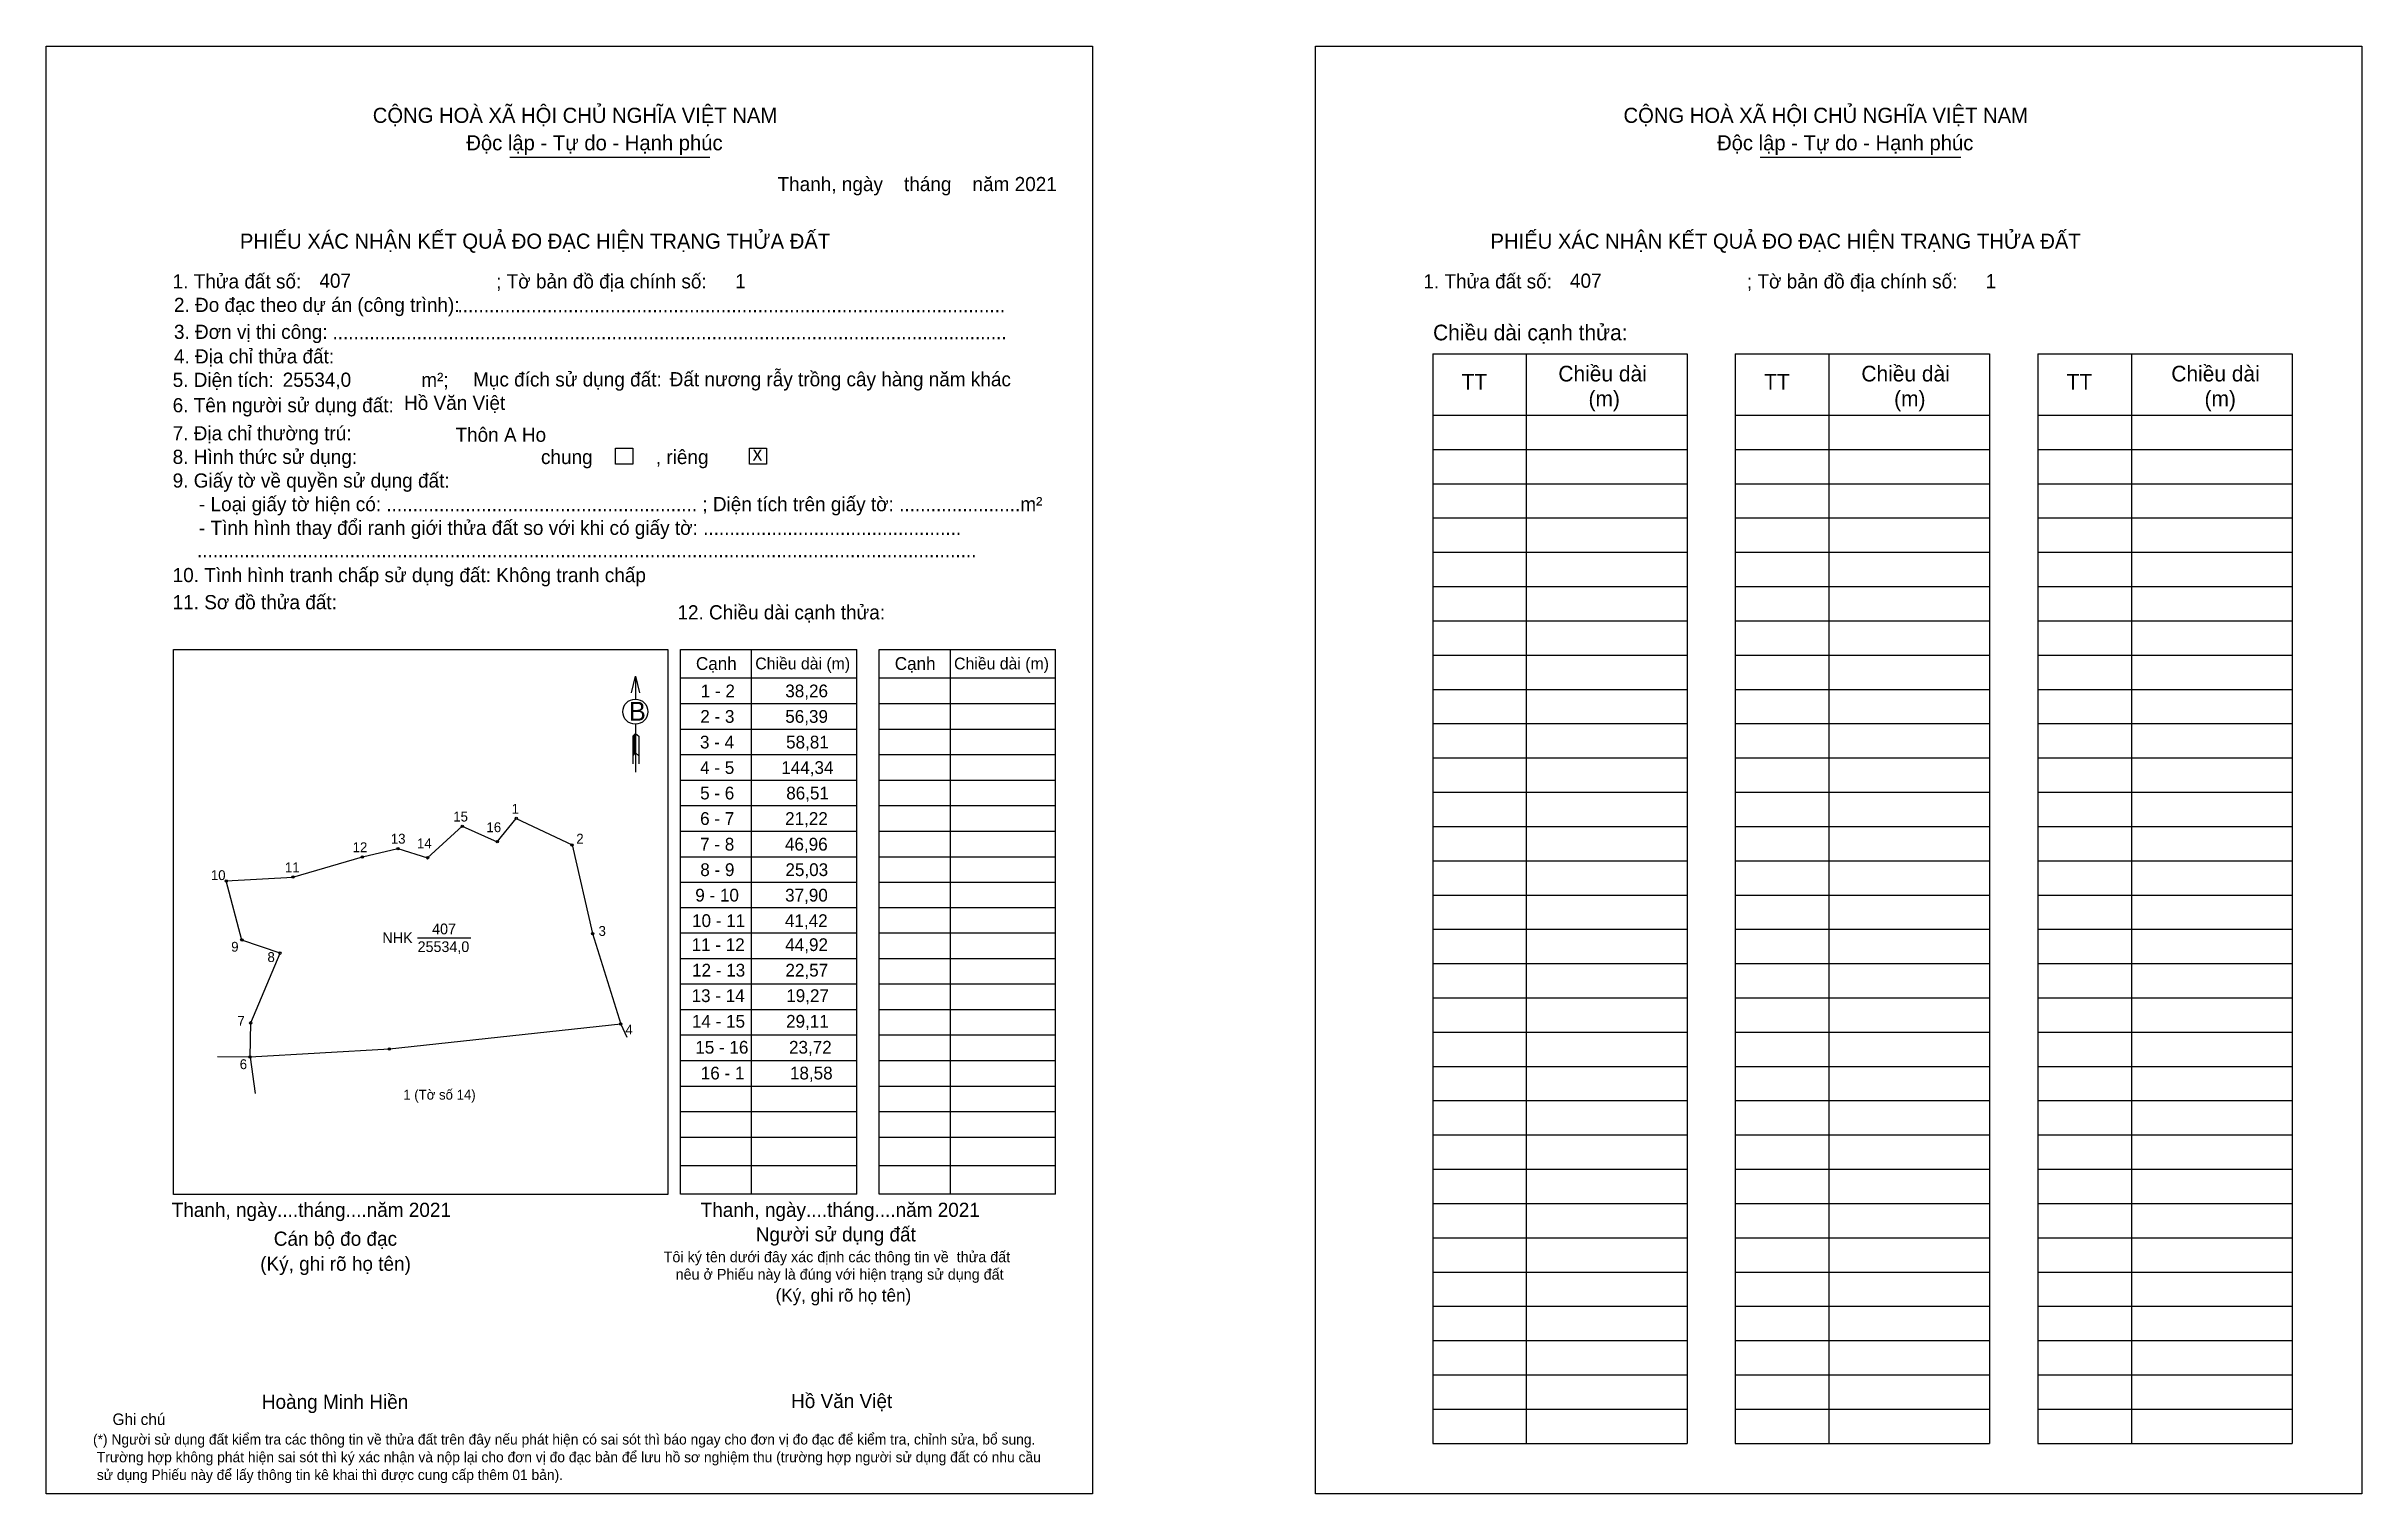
# Model space of a CAD drawing. Extents: x 546003 to 547439, y 1823357 to 1824254.
import ezdxf

# ---------------------------------------------------------------- set-up
doc = ezdxf.new("R2010")
doc.units = 0
for name, color, linetype in [('CanhThua', 7, 'Continuous'), ('kqddKhungInTrang1', 7, 'Continuous'), ('kqddKhungInTrang2', 7, 'Continuous'), ('kqddNoiDung', 7, 'Continuous'), ('kqddTemplate', 7, 'Continuous'), ('Level 1', 7, 'Continuous'), ('MocDinhThua', 7, 'Continuous'), ('NhanDiaChinhThua', 7, 'Continuous'), ('SoHieuDinhThua', 7, 'Continuous')]:
    doc.layers.add(name, color=color, linetype=linetype)

msp = doc.modelspace()

# ---------------------------------------------------------------- linework, layer by layer
at = {"layer": 'CanhThua'}
for p, q in [((546239.5, 1823751.1), (546261, 1823770.7)), ((546261, 1823770.7), (546282.7, 1823761.1)), ((546282.7, 1823761.1), (546294.5, 1823775.5)), ((546294.5, 1823775.5), (546329.1, 1823759.1)), ((546156, 1823739.2), (546199.1, 1823751.7)), ((546199.1, 1823751.7), (546221.1, 1823756.8)), ((546221.1, 1823756.8), (546239.5, 1823751.1)), ((546329.1, 1823759.1), (546341.8, 1823704.1)), ((546114.6, 1823736.8), (546156, 1823739.2)), ((546124.3, 1823700.1), (546114.6, 1823736.8)), ((546148, 1823692), (546124.3, 1823700.1)), ((546129.8, 1823648.8), (546148, 1823692)), ((546341.8, 1823704.1), (546359.3, 1823648)), ((546129.4, 1823627.6), (546129.8, 1823648.8)), ((546359.3, 1823648), (546215.8, 1823632.5)), ((546215.8, 1823632.5), (546129.4, 1823627.6))]:
    msp.add_line(p, q, dxfattribs=at)
at = {"layer": 'kqddKhungInTrang1'}
msp.add_lwpolyline([(546003, 1824254.2), (546651.8, 1824254.2), (546651.8, 1823356.9), (546003, 1823356.9)], close=True, dxfattribs=at)
at = {"layer": 'kqddKhungInTrang2'}
msp.add_lwpolyline([(546790.1, 1824254.2), (547438.9, 1824254.2), (547438.9, 1823356.9), (546790.1, 1823356.9)], close=True, dxfattribs=at)
at = {"layer": 'kqddTemplate'}
for p, q in [((546290.4, 1824185.5), (546414.6, 1824185.5)), ((547065.9, 1824185.5), (547190.2, 1824185.5)), ((546862.8, 1824063.5), (547020.5, 1824063.5)), ((546862.8, 1824063.5), (546862.8, 1823388.1)), ((546920.8, 1824063.5), (546920.8, 1823388.1)), ((547020.5, 1824063.5), (547020.5, 1823388.1)), ((547050.4, 1824063.5), (547050.4, 1823388.1)), ((547050.4, 1824063.5), (547208.1, 1824063.5)), ((547108.4, 1824063.5), (547108.4, 1823388.1)), ((547208.1, 1824063.5), (547208.1, 1823388.1)), ((547238, 1824063.5), (547238, 1823388.1)), ((547238, 1824063.5), (547395.7, 1824063.5)), ((547296.1, 1824063.5), (547296.1, 1823388.1)), ((547395.7, 1824063.5), (547395.7, 1823388.1)), ((546862.8, 1824025.5), (547020.5, 1824025.5)), ((547050.4, 1824025.5), (547208.1, 1824025.5)), ((547238, 1824025.5), (547395.7, 1824025.5)), ((546862.8, 1824004.3), (547020.5, 1824004.3)), ((547050.4, 1824004.3), (547208.1, 1824004.3)), ((547238, 1824004.3), (547395.7, 1824004.3)), ((546862.8, 1823983), (547020.5, 1823983)), ((547050.4, 1823983), (547208.1, 1823983)), ((547238, 1823983), (547395.7, 1823983)), ((546862.8, 1823961.8), (547020.5, 1823961.8)), ((547050.4, 1823961.8), (547208.1, 1823961.8)), ((547238, 1823961.8), (547395.7, 1823961.8)), ((546862.8, 1823940.5), (547020.5, 1823940.5)), ((547050.4, 1823940.5), (547208.1, 1823940.5)), ((547238, 1823940.5), (547395.7, 1823940.5)), ((546862.8, 1823919.3), (547020.5, 1823919.3)), ((547050.4, 1823919.3), (547208.1, 1823919.3)), ((547238, 1823919.3), (547395.7, 1823919.3)), ((546862.8, 1823898), (547020.5, 1823898)), ((547050.4, 1823898), (547208.1, 1823898)), ((547238, 1823898), (547395.7, 1823898)), ((546396.3, 1823880.3), (546505.6, 1823880.3)), ((546396.3, 1823542.6), (546396.3, 1823880.3)), ((546440.2, 1823880.3), (546440.2, 1823542.6)), ((546505.6, 1823542.6), (546505.6, 1823880.3)), ((546519.6, 1823880.3), (546628.8, 1823880.3)), ((546519.6, 1823542.6), (546519.6, 1823880.3)), ((546563.5, 1823880.3), (546563.5, 1823542.6)), ((546628.8, 1823542.6), (546628.8, 1823880.3)), ((546368.4, 1823863.7), (546368.5, 1823849.5)), ((546862.8, 1823876.8), (547020.5, 1823876.8)), ((547050.4, 1823876.8), (547208.1, 1823876.8)), ((547238, 1823876.8), (547395.7, 1823876.8)), ((546396.3, 1823862.6), (546505.6, 1823862.6)), ((546519.6, 1823862.6), (546628.8, 1823862.6)), ((546862.8, 1823855.5), (547020.5, 1823855.5)), ((547050.4, 1823855.5), (547208.1, 1823855.5)), ((547238, 1823855.5), (547395.7, 1823855.5)), ((546396.3, 1823846.8), (546505.6, 1823846.8)), ((546519.6, 1823846.8), (546628.8, 1823846.8)), ((546862.8, 1823834.3), (547020.5, 1823834.3)), ((547050.4, 1823834.3), (547208.1, 1823834.3)), ((547238, 1823834.3), (547395.7, 1823834.3)), ((546368.5, 1823828.2), (546366.7, 1823826.5)), ((546368.5, 1823827.4), (546366.7, 1823825.7)), ((546368.5, 1823826.6), (546366.7, 1823824.8)), ((546366.7, 1823826.5), (546366.7, 1823809.4)), ((546368.5, 1823825.8), (546366.7, 1823824)), ((546368.5, 1823825), (546366.7, 1823823.2)), ((546368.5, 1823824.2), (546366.7, 1823822.4)), ((546368.5, 1823823.4), (546366.7, 1823821.6)), ((546368.5, 1823822.5), (546366.7, 1823820.8)), ((546368.5, 1823821.7), (546366.7, 1823820)), ((546368.5, 1823820.9), (546366.7, 1823819.2)), ((546368.5, 1823820.1), (546366.7, 1823818.4)), ((546368.5, 1823833.9), (546368.5, 1823804.1)), ((546368.5, 1823828.2), (546370.4, 1823826.5)), ((546370.4, 1823826.5), (546370.4, 1823809.4)), ((546396.3, 1823830.9), (546505.6, 1823830.9)), ((546519.6, 1823830.9), (546628.8, 1823830.9)), ((546368.5, 1823819.3), (546366.7, 1823817.6)), ((546368.5, 1823818.5), (546366.7, 1823816.8)), ((546368.5, 1823817.7), (546366.7, 1823815.9)), ((546368.5, 1823816.9), (546366.7, 1823815.1)), ((546368.5, 1823816.1), (546366.7, 1823814.3)), ((546368.5, 1823816.1), (546370.4, 1823814.3)), ((546396.3, 1823815.1), (546505.6, 1823815.1)), ((546519.6, 1823815.1), (546628.8, 1823815.1)), ((546862.8, 1823813), (547020.5, 1823813)), ((547050.4, 1823813), (547208.1, 1823813)), ((547238, 1823813), (547395.7, 1823813)), ((546396.3, 1823799.3), (546505.6, 1823799.3)), ((546519.6, 1823799.3), (546628.8, 1823799.3)), ((546862.8, 1823791.8), (547020.5, 1823791.8)), ((547050.4, 1823791.8), (547208.1, 1823791.8)), ((547238, 1823791.8), (547395.7, 1823791.8)), ((546396.3, 1823783.5), (546505.6, 1823783.5)), ((546519.6, 1823783.5), (546628.8, 1823783.5)), ((546396.3, 1823767.7), (546505.6, 1823767.7)), ((546519.6, 1823767.7), (546628.8, 1823767.7)), ((546862.8, 1823770.5), (547020.5, 1823770.5)), ((547050.4, 1823770.5), (547208.1, 1823770.5)), ((547238, 1823770.5), (547395.7, 1823770.5)), ((546396.3, 1823751.8), (546505.6, 1823751.8)), ((546519.6, 1823751.8), (546628.8, 1823751.8)), ((546862.8, 1823749.3), (547020.5, 1823749.3)), ((547050.4, 1823749.3), (547208.1, 1823749.3)), ((547238, 1823749.3), (547395.7, 1823749.3)), ((546396.3, 1823736), (546505.6, 1823736)), ((546519.6, 1823736), (546628.8, 1823736)), ((546396.3, 1823720.2), (546505.6, 1823720.2)), ((546519.6, 1823720.2), (546628.8, 1823720.2)), ((546862.8, 1823728), (547020.5, 1823728)), ((547050.4, 1823728), (547208.1, 1823728)), ((547238, 1823728), (547395.7, 1823728)), ((546862.8, 1823706.8), (547020.5, 1823706.8)), ((547050.4, 1823706.8), (547208.1, 1823706.8)), ((547238, 1823706.8), (547395.7, 1823706.8)), ((546505.6, 1823704.4), (546396.3, 1823704.4)), ((546628.8, 1823704.4), (546519.6, 1823704.4)), ((546505.6, 1823688.5), (546396.3, 1823688.5)), ((546628.8, 1823688.5), (546519.6, 1823688.5)), ((546862.8, 1823685.6), (547020.5, 1823685.6)), ((547050.4, 1823685.6), (547208.1, 1823685.6)), ((547238, 1823685.5), (547395.7, 1823685.5)), ((546505.6, 1823672.7), (546396.3, 1823672.7)), ((546628.8, 1823672.7), (546519.6, 1823672.7)), ((546862.8, 1823664.3), (547020.5, 1823664.3)), ((547050.4, 1823664.3), (547208.1, 1823664.3)), ((547238, 1823664.3), (547395.7, 1823664.3)), ((546505.6, 1823656.9), (546396.3, 1823656.9)), ((546628.8, 1823656.9), (546519.6, 1823656.9)), ((546505.6, 1823641.1), (546396.3, 1823641.1)), ((546628.8, 1823641.1), (546519.6, 1823641.1)), ((546862.8, 1823643.1), (547020.5, 1823643.1)), ((547050.4, 1823643.1), (547208.1, 1823643.1)), ((547238, 1823643.1), (547395.7, 1823643.1)), ((546505.6, 1823625.2), (546396.3, 1823625.2)), ((546628.8, 1823625.2), (546519.6, 1823625.2)), ((546862.8, 1823621.8), (547020.5, 1823621.8)), ((547050.4, 1823621.8), (547208.1, 1823621.8)), ((547238, 1823621.8), (547395.7, 1823621.8)), ((546505.6, 1823609.4), (546396.3, 1823609.4)), ((546628.8, 1823609.4), (546519.6, 1823609.4)), ((546505.6, 1823593.6), (546396.3, 1823593.6)), ((546628.8, 1823593.6), (546519.6, 1823593.6)), ((546862.8, 1823600.6), (547020.5, 1823600.6)), ((547050.4, 1823600.6), (547208.1, 1823600.6)), ((547238, 1823600.6), (547395.7, 1823600.6)), ((546505.6, 1823577.8), (546396.3, 1823577.8)), ((546628.8, 1823577.8), (546519.6, 1823577.8)), ((546862.8, 1823579.3), (547020.5, 1823579.3)), ((547050.4, 1823579.3), (547208.1, 1823579.3)), ((547238, 1823579.3), (547395.7, 1823579.3)), ((546505.6, 1823560.2), (546396.3, 1823560.2)), ((546628.8, 1823560.2), (546519.6, 1823560.2)), ((546862.8, 1823558.1), (547020.5, 1823558.1)), ((547050.4, 1823558.1), (547208.1, 1823558.1)), ((547238, 1823558.1), (547395.7, 1823558.1)), ((546505.6, 1823542.6), (546396.3, 1823542.6)), ((546628.8, 1823542.6), (546519.6, 1823542.6)), ((546862.8, 1823536.8), (547020.5, 1823536.8)), ((547050.4, 1823536.8), (547208.1, 1823536.8)), ((547238, 1823536.8), (547395.7, 1823536.8)), ((546862.8, 1823515.6), (547020.5, 1823515.6)), ((547050.4, 1823515.6), (547208.1, 1823515.6)), ((547238, 1823515.6), (547395.7, 1823515.6)), ((546862.8, 1823494.3), (547020.5, 1823494.3)), ((547050.4, 1823494.3), (547208.1, 1823494.3)), ((547238, 1823494.3), (547395.7, 1823494.3)), ((546862.8, 1823473.1), (547020.5, 1823473.1)), ((547050.4, 1823473.1), (547208.1, 1823473.1)), ((547238, 1823473.1), (547395.7, 1823473.1)), ((546862.8, 1823451.8), (547020.5, 1823451.8)), ((547050.4, 1823451.8), (547208.1, 1823451.8)), ((547238, 1823451.8), (547395.7, 1823451.8)), ((546862.8, 1823430.6), (547020.5, 1823430.6)), ((547050.4, 1823430.6), (547208.1, 1823430.6)), ((547238, 1823430.6), (547395.7, 1823430.6)), ((546862.8, 1823409.3), (547020.5, 1823409.3)), ((547050.4, 1823409.3), (547208.1, 1823409.3)), ((547238, 1823409.3), (547395.7, 1823409.3)), ((546862.8, 1823388.1), (547020.5, 1823388.1)), ((547050.4, 1823388.1), (547208.1, 1823388.1)), ((547238, 1823388.1), (547395.7, 1823388.1))]:
    msp.add_line(p, q, dxfattribs=at)
for points in [[(546356.1, 1824005), (546366.7, 1824005), (546366.7, 1823995.1), (546356.1, 1823995.1)], [(546439.2, 1824005), (546449.7, 1824005), (546449.7, 1823995.1), (546439.2, 1823995.1)], [(546082, 1823880.3), (546388.5, 1823880.3), (546388.5, 1823542.3), (546082, 1823542.3)]]:
    msp.add_lwpolyline(points, close=True, dxfattribs=at)
msp.add_lwpolyline([(546365.9, 1823853.4), (546368.4, 1823863.7), (546371, 1823853.4)], dxfattribs=at)
msp.add_circle((546368.3, 1823841.7), 7.79, dxfattribs=at)
at = {"layer": 'Level 1'}
for p, q in [((546359.3, 1823648), (546363.1, 1823639.9)), ((546129.4, 1823627.6), (546109.3, 1823627.7)), ((546129.4, 1823627.6), (546132.5, 1823605))]:
    msp.add_line(p, q, dxfattribs=at)
at = {"layer": 'MocDinhThua'}
for centre in [(546261, 1823770.7), (546294.5, 1823775.5), (546199.1, 1823751.7), (546221.1, 1823756.8), (546239.5, 1823751.1), (546282.7, 1823761.1), (546329.1, 1823759.1), (546114.6, 1823736.8), (546156, 1823739.2), (546124.3, 1823700.1), (546148, 1823692), (546341.8, 1823704.1), (546129.8, 1823648.8), (546359.3, 1823648), (546215.8, 1823632.5), (546129.4, 1823627.6)]:
    msp.add_circle(centre, 0.734, dxfattribs=at)
at = {"layer": 'NhanDiaChinhThua'}
msp.add_line((546233.3, 1823701.5), (546266.3, 1823701.5), dxfattribs=at)

# ---------------------------------------------------------------- texts
at = {"layer": 'kqddNoiDung'}
for s, height, p in [('Thanh, ngày    tháng    năm 2021  ', 8.791, (546456.5, 1824164.4)), ('407', 8.79, (546172.4, 1824104.5)), ('1', 8.79, (546430.2, 1824104.2)), ('407', 8.79, (546947.9, 1824104.5)), ('1', 8.79, (547205.7, 1824104.2)), ('........................................................................................................', 8.7906, (546258, 1824089.3)), ('................................................................................................................................', 8.7906, (546180.5, 1824072.6)), ('25534,0', 8.79, (546149.6, 1824043.1)), ('Đất nương rẫy trồng cây hàng năm khác', 8.791, (546389.6, 1824043.4)), ('Hồ Văn Việt', 8.791, (546224.9, 1824028.8)), ('Thôn A Ho', 8.79, (546256.8, 1824009)), ('x', 8.79, (546441.1, 1823997.4)), ('1 - 2', 7.91, (546408.9, 1823850.6)), ('38,26', 7.91, (546461.3, 1823850.6)), ('2 - 3', 7.91, (546408.6, 1823834.8)), ('56,39', 7.91, (546461.3, 1823834.8)), ('3 - 4', 7.91, (546408.4, 1823818.9)), ('58,81', 7.91, (546461.8, 1823818.9)), ('4 - 5', 7.91, (546408.5, 1823803.1)), ('144,34', 7.91, (546458.8, 1823803.1)), ('5 - 6', 7.91, (546408.5, 1823787.3)), ('86,51', 7.91, (546461.9, 1823787.3)), ('6 - 7', 7.91, (546408.5, 1823771.5)), ('21,22', 7.91, (546461.2, 1823771.5)), ('7 - 8', 7.91, (546408.5, 1823755.6)), ('46,96', 7.91, (546461.1, 1823755.6)), ('8 - 9', 7.91, (546408.6, 1823739.8)), ('25,03', 7.91, (546461.4, 1823739.8)), ('9 - 10', 7.91, (546405.5, 1823724)), ('37,90', 7.91, (546461.2, 1823724)), ('10 - 11', 7.91, (546403.5, 1823708.2)), ('41,42', 7.91, (546461.1, 1823708.2)), ('11 - 12', 7.91, (546403.2, 1823693.3)), ('44,92', 7.91, (546461.3, 1823693.3)), ('12 - 13', 7.91, (546403.5, 1823677.5)), ('22,57', 7.91, (546461.4, 1823677.5)), ('13 - 14', 7.91, (546403.2, 1823661.7)), ('19,27', 7.91, (546461.9, 1823661.7)), ('14 - 15', 7.91, (546403.4, 1823645.8)), ('29,11', 7.91, (546461.8, 1823645.8)), ('15 - 16', 7.91, (546405.5, 1823629.7)), ('23,72', 7.91, (546463.6, 1823629.7)), ('16 - 1', 7.91, (546408.9, 1823613.7)), ('18,58', 7.91, (546464.2, 1823613.7)), ('Thanh, ngày....tháng....năm 2021', 8.791, (546080.8, 1823528.5)), ('Thanh, ngày....tháng....năm 2021', 8.791, (546408.8, 1823528.5)), ('Hồ Văn Việt', 8.791, (546464.9, 1823410))]:
    msp.add_text(s, height=height, dxfattribs=at).set_placement(p)
at = {"layer": 'kqddTemplate'}
for s, height, p in [('CỘNG HOÀ XÃ HỘI CHỦ NGHĨA VIỆT NAM', 9.377, (546205.5, 1824206.7)), ('CỘNG HOÀ XÃ HỘI CHỦ NGHĨA VIỆT NAM', 9.377, (546981.1, 1824206.7)), ('Độc lập - Tự do - Hạnh phúc', 9.377, (546263.5, 1824189.7)), ('Độc lập - Tự do - Hạnh phúc', 9.377, (547039.1, 1824189.7)), ('PHIẾU XÁC NHẬN KẾT QUẢ ĐO ĐẠC HIỆN TRẠNG THỬA ĐẤT', 9.377, (546123.1, 1824128.7)), ('PHIẾU XÁC NHẬN KẾT QUẢ ĐO ĐẠC HIỆN TRẠNG THỬA ĐẤT', 9.377, (546898.6, 1824128.7)), ('1. Thửa đất số:                                     ; Tờ bản đồ địa chính số:', 8.791, (546081.4, 1824104.1)), ('1. Thửa đất số:                                     ; Tờ bản đồ địa chính số:', 8.791, (546857, 1824104.1)), ('2. Đo đạc theo dự án (công trình): ', 8.791, (546082.2, 1824089.5)), ('3. Đơn vị thi công: ', 8.791, (546082.2, 1824072.8)), ('Chiều dài cạnh thửa:', 9.714, (546863, 1824071.9)), ('4. Địa chỉ thửa đất:', 8.791, (546082.2, 1824057.6)), ('5. Diện tích:                            m²; ', 8.791, (546081.4, 1824043)), ('Mục đích sử dụng đất:', 8.791, (546267.7, 1824043.3)), ('TT', 9.71, (546880.7, 1824041.4)), ('Chiều dài', 9.71, (546940.7, 1824046.4)), ('TT', 9.71, (547068.3, 1824041.4)), ('Chiều dài', 9.71, (547128.6, 1824046.4)), ('TT', 9.71, (547255.9, 1824041.4)), ('Chiều dài', 9.71, (547320.8, 1824046.4)), ('6. Tên người sử dụng đất:', 8.791, (546081.4, 1824027.3)), ('(m)', 9.71, (546959.4, 1824030.9)), ('(m)', 9.71, (547148.9, 1824030.9)), ('(m)', 9.71, (547341.4, 1824030.9)), ('7. Địa chỉ thường trú:', 8.791, (546081.4, 1824009.9)), ('8. Hình thức sử dụng:', 8.791, (546081.4, 1823995.3)), ('chung            , riêng', 8.791, (546309.8, 1823995.2)), ('9. Giấy tờ về quyền sử dụng đất:', 8.791, (546081.4, 1823980.6)), ('     - Loại giấy tờ hiện có: ........................................................... ; Diện tích trên giấy tờ: .......................m²', 8.7906, (546081.4, 1823966)), ('     - Tình hình thay đổi ranh giới thửa đất so với khi có giấy tờ: .................................................', 8.7906, (546081.4, 1823951.3)), ('....................................................................................................................................................', 8.7906, (546096.5, 1823937.4)), ('10. Tình hình tranh chấp sử dụng đất: Không tranh chấp', 8.791, (546081.4, 1823922)), ('11. Sơ đồ thửa đất:', 8.791, (546081.4, 1823905.2)), ('12. Chiều dài cạnh thửa:', 8.791, (546394.4, 1823898.9)), ('Cạnh', 7.91, (546405.9, 1823867.6)), ('Chiều dài (m)', 7.326, (546442.7, 1823867.9)), ('Cạnh', 7.91, (546529.2, 1823867.6)), ('Chiều dài (m)', 7.326, (546566, 1823867.9)), ('B', 11.7, (546364.4, 1823836.1)), ('Cán bộ đo đạc', 8.791, (546144.1, 1823510.6)), ('Người sử dụng đất', 8.791, (546443, 1823513.3)), ('(Ký, ghi rõ họ tên)', 8.791, (546135.7, 1823495.1)), ('Tôi ký tên dưới đây xác định các thông tin về  thửa đất ', 6.646, (546385.9, 1823500.4)), ('nêu ở Phiếu này là đúng với hiện trạng sử dụng đất', 6.646, (546393.3, 1823489.6)), ('(Ký, ghi rõ họ tên)', 7.912, (546455.3, 1823476)), ('Hoàng Minh Hiền', 8.791, (546136.7, 1823409.5)), ('Ghi chú', 7.12, (546044.1, 1823399.5)), ('(*) Người sử dụng đất kiểm tra các thông tin về thửa đất trên đây nếu phát hiện có sai sót thì báo ngay cho đơn vị đo đạc để kiểm tra, chỉnh sửa, bổ sung.', 6.4084, (546032, 1823387.4)), (' Trường hợp không phát hiện sai sót thì ký xác nhận và nộp lại cho đơn vị đo đạc bản để lưu hồ sơ nghiệm thu (trường hợp người sử dụng đất có nhu cầu', 6.4084, (546032, 1823376.4)), (' sử dụng Phiếu này để lấy thông tin kê khai thì được cung cấp thêm 01 bản).', 6.408, (546032, 1823365.4))]:
    msp.add_text(s, height=height, dxfattribs=at).set_placement(p)
at = {"layer": 'NhanDiaChinhThua'}
for s, p in [('407', (546242.3, 1823703.7)), ('NHK', (546211.5, 1823698.2)), ('25534,0', (546233.3, 1823692.7))]:
    msp.add_text(s, height=6.63, dxfattribs=at).set_placement(p)
at = {"layer": 'SoHieuDinhThua'}
for s, height, p in [('15', 6.12, (546255.4, 1823773.6)), ('1', 6.12, (546291.6, 1823778.4)), ('13', 6.12, (546216.7, 1823759.9)), ('14', 6.12, (546232.9, 1823757)), ('16', 6.12, (546276, 1823767)), ('2', 6.12, (546331.7, 1823759.9)), ('11', 6.12, (546151, 1823742.1)), ('12', 6.12, (546193, 1823754.6)), ('10', 6.12, (546105.1, 1823737.3)), ('3', 6.12, (546345.5, 1823702.7)), ('9', 6.12, (546117.7, 1823692.9)), ('8', 6.12, (546140.2, 1823686.5)), ('7', 6.12, (546121.6, 1823647)), ('4', 6.12, (546362.2, 1823641.6)), ('6', 6.12, (546123, 1823620.1)), ('1 (Tờ số 14)', 6.116, (546224.4, 1823601.2))]:
    msp.add_text(s, height=height, dxfattribs=at).set_placement(p)

doc.saveas('drawing.dxf')
